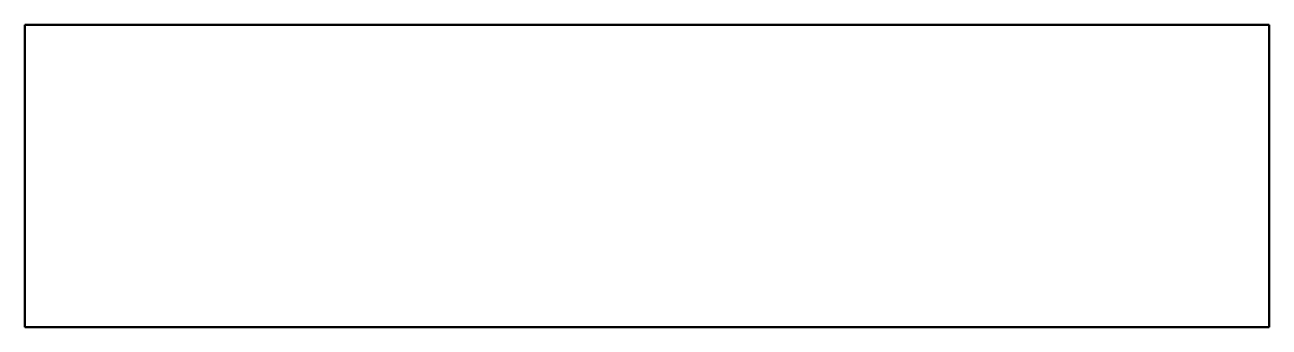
# Model space of a CAD drawing. Header units: millimetres. Extents: x 0 to 480, y 0 to 117.
import ezdxf

# ---------------------------------------------------------------- set-up
doc = ezdxf.new("R2010")
doc.units = ezdxf.units.MM
doc.layers.add('IV_OUTER_PROFILE', color=7, linetype='Continuous', lineweight=50)

msp = doc.modelspace()

# ---------------------------------------------------------------- linework, layer by layer
at = {"layer": 'IV_OUTER_PROFILE'}
for p, q in [((0, 0), (0, 116.89)), ((0, 116.89), (480, 116.89)), ((480, 116.89), (480, 0)), ((480, 0), (0, 0))]:
    msp.add_line(p, q, dxfattribs=at)

doc.saveas('drawing.dxf')
